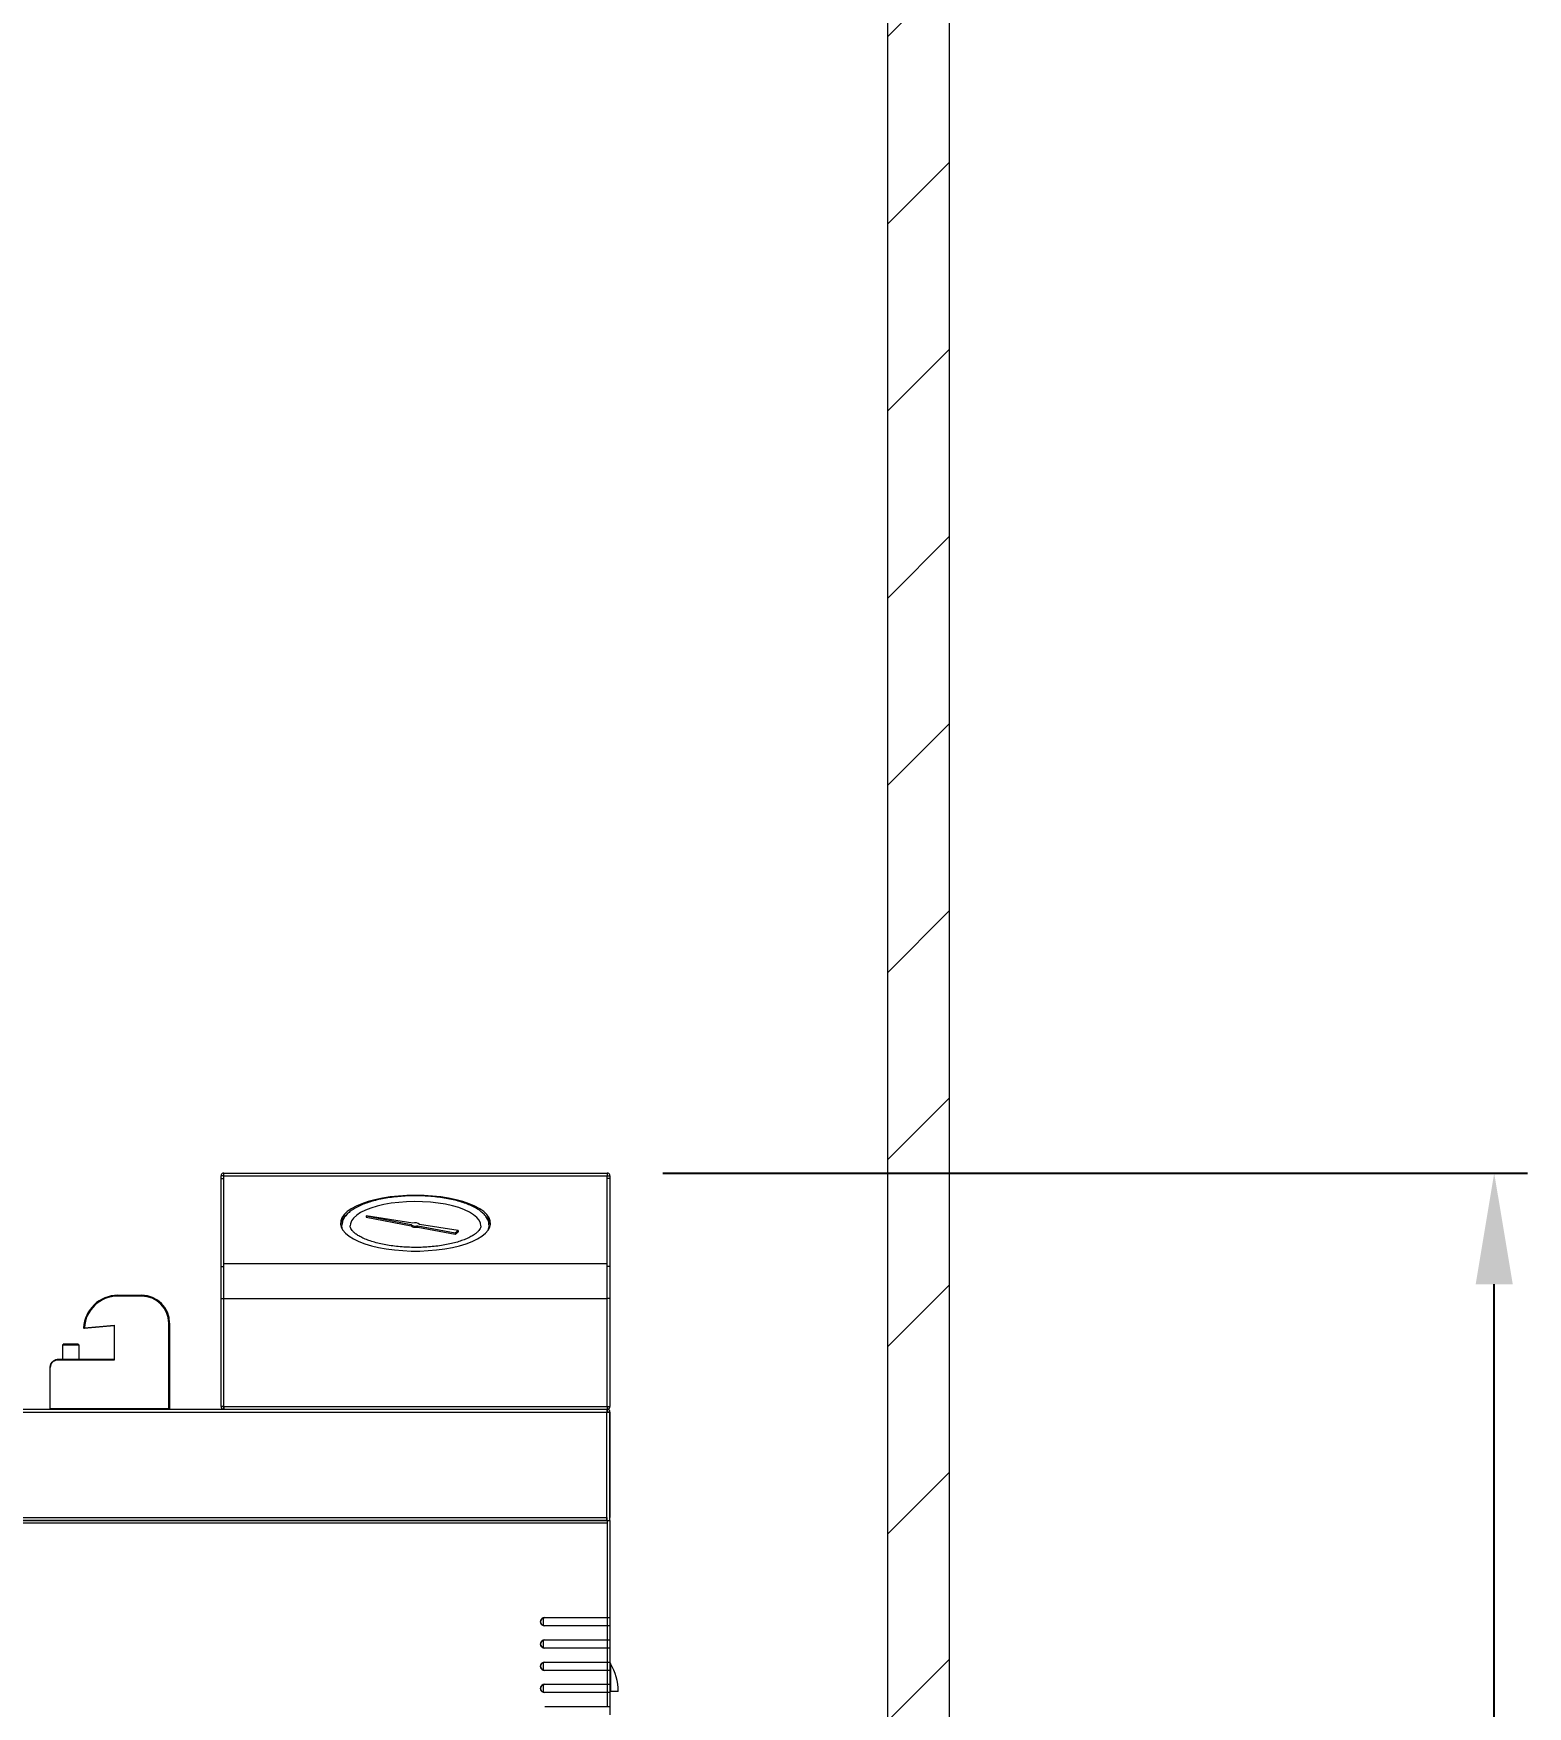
# Model space of a CAD drawing. Header units: millimetres. Extents: x 0 to 5860, y 0 to 4120.
# Drawn here: x 2873 to 3411, y 2038 to 2640 of the extents above; entities that cross this region are included whole.
import ezdxf

# ---------------------------------------------------------------- set-up
doc = ezdxf.new("R2010")
doc.units = ezdxf.units.MM
doc.header["$LTSCALE"] = 0.3
doc.layers.get('0').update_dxf_attribs({"lineweight": 15})
doc.layers.add('D', color=3, linetype='Continuous', lineweight=13)
doc.layers.add('S', color=4, linetype='Continuous', lineweight=15)
doc.styles.add('STU25', font='isocp2.shx')
doc.dimstyles.new('STU25', dxfattribs={"dimscale": 20, "dimtxt": 2.5, "dimasz": 2, "dimexe": 0.6, "dimexo": 1, "dimgap": 1, "dimtad": 1, "dimdsep": 46, "dimtxsty": 'STU25', "dimcen": 2, "dimazin": 2, "dimtfac": 1, "dimtmove": 0, "dimatfit": 3, "dimfxl": 0, "dimtolj": 1, "dimtzin": 0, "dimarcsym": 0})
doc.dimstyles.new('STU25$7', dxfattribs={"dimscale": 20, "dimtxt": 2.5, "dimasz": 2, "dimexe": 1.25, "dimexo": 0.625, "dimgap": 1, "dimtad": 1, "dimdec": 4, "dimdsep": 46, "dimtxsty": 'STU25', "dimcen": 2.5, "dimazin": 2, "dimtfac": 1, "dimtdec": 4, "dimtmove": 0, "dimatfit": 3, "dimfxl": 0, "dimtolj": 1, "dimtzin": 0, "dimarcsym": 0})

# ---------------------------------------------------------------- blocks, each defined once
blk = doc.blocks.new('*D8')
at = {"layer": 'D', "color": 0, "lineweight": -2}
for p, q in [((3099.59, 2229.78), (3410.84, 2229.78)), ((3398.84, 1289.78), (3398.84, 2189.78)), ((3200.6, 1249.78), (3410.84, 1249.78))]:
    blk.add_line(p, q, dxfattribs=at)
at = {"layer": 'D', "color": 0}
for points in [[(3392.17, 2189.78), (3405.51, 2189.78), (3398.84, 2229.78)], [(3392.17, 1289.78), (3405.51, 1289.78), (3398.84, 1249.78)]]:
    blk.add_solid(points, dxfattribs=at)
at = {"layer": 'Defpoints', "color": 0}
for p in [(3079.59, 2229.78), (3398.84, 2229.78), (3180.6, 1249.78)]:
    blk.add_point(p, dxfattribs=at)
at = {"layer": 'D', "color": 0, "insert": (3353.84, 1739.78), "char_height": 50, "attachment_point": 5, "rotation": 90, "style": 'STU25'}
blk.add_mtext('\\A1;980', dxfattribs=at)
blk = doc.blocks.new('FRHYR')
at = {"color": 7, "linetype": 'Continuous', "lineweight": 15}
for p, q in [((2940.6, -2772.21), (2940.6, -2771.23)), ((2941.6, -2771.23), (2940.6, -2771.23)), ((2940.6, -2803.85), (2940.6, -2772.21)), ((2940.6, -2772.21), (2941.6, -2772.21)), ((2941.6, -2802.83), (2941.6, -2771.19)), ((2941.6, -2771.19), (2941.61, -2771.19)), ((2941.61, -2770.22), (3079.59, -2770.22)), ((2941.61, -2771.19), (2941.61, -2770.22)), ((2941.61, -2771.19), (3079.59, -2771.19)), ((3079.59, -2770.22), (3079.59, -2771.19)), ((3079.59, -2771.19), (3079.6, -2771.19)), ((3079.6, -2802.83), (3079.6, -2771.19)), ((3079.6, -2771.23), (3080.6, -2771.23)), ((3080.6, -2772.21), (3079.6, -2772.21)), ((3080.6, -2771.23), (3080.6, -2772.21)), ((3080.6, -2772.21), (3080.6, -2803.85)), ((2992.81, -2785.6), (3009.1, -2788.73)), ((3009.65, -2788.3), (2992.81, -2785.6)), ((2992.81, -2785.6), (2992.81, -2786.06)), ((2992.81, -2786.06), (3009.1, -2789.2)), ((3009.1, -2788.73), (3009.1, -2789.2)), ((3011.47, -2789.19), (3011.47, -2789.65)), ((3011.47, -2789.19), (3024.87, -2791.77)), ((3011.47, -2789.65), (3024.87, -2792.23)), ((3025.95, -2790.92), (3012.1, -2788.7)), ((3024.87, -2791.77), (3025.95, -2790.92)), ((3024.87, -2792.23), (3025.95, -2791.39)), ((3024.87, -2791.77), (3024.87, -2792.23)), ((3025.95, -2790.92), (3025.95, -2791.39)), ((2940.6, -2815.36), (2940.6, -2803.85)), ((2940.6, -2803.85), (2941.6, -2803.85)), ((2941.6, -2802.83), (3079.6, -2802.83)), ((2941.6, -2815.36), (2941.6, -2802.83)), ((3079.6, -2815.36), (3079.6, -2802.83)), ((3080.6, -2803.85), (3079.6, -2803.85)), ((3080.6, -2803.85), (3080.6, -2815.36)), ((2903.5, -2814.22), (2912.1, -2814.22)), ((2903.5, -2814.52), (2903.5, -2814.22)), ((2912.1, -2814.52), (2903.5, -2814.52)), ((2912.1, -2814.52), (2912.1, -2814.22)), ((2940.6, -2854.21), (2940.6, -2815.36)), ((2940.6, -2815.36), (2941.6, -2815.36)), ((2941.6, -2854.21), (2941.6, -2815.36)), ((2941.6, -2815.36), (3079.6, -2815.36)), ((3079.6, -2854.21), (3079.6, -2815.36)), ((3080.6, -2815.36), (3079.6, -2815.36)), ((3080.6, -2815.36), (3080.6, -2854.21)), ((2891.42, -2825.89), (2891.11, -2825.93)), ((2891.37, -2826.2), (2891.11, -2825.93)), ((2902.1, -2825.22), (2891.37, -2826.2)), ((2891.37, -2826.2), (2891.42, -2825.89)), ((2891.42, -2825.89), (2902.1, -2824.92)), ((2902.1, -2824.92), (2902.1, -2837.52)), ((2921.8, -2854.92), (2921.8, -2824.22)), ((2921.8, -2824.22), (2922.1, -2824.22)), ((2922.1, -2824.22), (2922.1, -2854.92)), ((2884.1, -2831.72), (2883.6, -2832.22)), ((2888.19, -2832.22), (2883.6, -2832.22)), ((2883.6, -2832.22), (2883.6, -2837.22)), ((2884.1, -2831.72), (2887.93, -2831.72)), ((2887.93, -2831.72), (2889.1, -2831.72)), ((2889.6, -2832.22), (2888.19, -2832.22)), ((2889.6, -2832.22), (2889.1, -2831.72)), ((2889.6, -2837.22), (2889.6, -2832.22)), ((2879.1, -2854.92), (2879.1, -2840.22)), ((2881.97, -2837.52), (2882.1, -2837.22)), ((2884.1, -2837.52), (2881.97, -2837.52)), ((2882.1, -2837.22), (2884.1, -2837.22)), ((2884.1, -2837.22), (2902.1, -2837.22)), ((2884.1, -2837.52), (2884.1, -2837.22)), ((2902.1, -2837.52), (2884.1, -2837.52)), ((2481.61, -2855.22), (3079.59, -2855.22)), ((2481.68, -2856.23), (3079.52, -2856.23)), ((2879.4, -2855.22), (2879.1, -2854.92)), ((2879.1, -2854.92), (2884.1, -2854.92)), ((2884.1, -2854.92), (2921.8, -2854.92)), ((2884.1, -2854.92), (2884.1, -2855.22)), ((2922.1, -2854.92), (2921.8, -2855.22)), ((2921.8, -2854.92), (2922.1, -2854.92)), ((2921.8, -2854.92), (2921.8, -2855.22)), ((2941.6, -2854.21), (2940.6, -2854.21)), ((2941.6, -2854.21), (3079.6, -2854.21)), ((2941.63, -2854.75), (2941.63, -2855.22)), ((2941.68, -2855.22), (3079.52, -2855.22)), ((3079.52, -2894.21), (3079.52, -2856.23)), ((3079.6, -2856.24), (3079.52, -2856.23)), ((3079.53, -2856.23), (3079.52, -2856.23)), ((3079.59, -2856.22), (3079.53, -2856.23)), ((3079.57, -2854.75), (3079.57, -2855.22)), ((3079.59, -2856.22), (3079.59, -2855.22)), ((3079.6, -2856.23), (3079.59, -2856.22)), ((3079.6, -2854.21), (3080.6, -2854.21)), ((3079.6, -2856.23), (3079.63, -2856.23)), ((3080.6, -2856.23), (3079.63, -2856.23)), ((3080.53, -2856.24), (3080.53, -2894.21)), ((3080.6, -2870.22), (3080.6, -2856.23)), ((3080.53, -2870.22), (3080.6, -2870.22)), ((3080.6, -2894.21), (3080.6, -2870.22)), ((3079.59, -2896.23), (2481.61, -2896.23)), ((2481.68, -2894.21), (3079.52, -2894.21)), ((3079.52, -2895.22), (2481.68, -2895.22)), ((2481.75, -2895.22), (3079.45, -2895.22)), ((3079.52, -2895.22), (3079.52, -2894.21)), ((3079.59, -2895.22), (3079.52, -2895.22)), ((3079.59, -2895.22), (3080.6, -2895.22)), ((3079.59, -2895.22), (3079.59, -2896.23)), ((3079.59, -2896.23), (3079.59, -2930.22)), ((3080.53, -2895.22), (3080.53, -2894.21)), ((3080.6, -2895.22), (3080.6, -2896.23)), ((3080.6, -2896.23), (3080.6, -2930.22)), ((3057.1, -2930.22), (3079.59, -2930.22)), ((3079.59, -2930.22), (3080.6, -2930.22)), ((3080.6, -2930.22), (3080.6, -2933.22)), ((3079.59, -2933.22), (3057.1, -2933.22)), ((3057.1, -2938.22), (3079.59, -2938.22)), ((3080.6, -2933.22), (3079.59, -2933.22)), ((3079.59, -2933.22), (3079.59, -2938.22)), ((3079.59, -2938.22), (3080.6, -2938.22)), ((3080.6, -2933.22), (3080.6, -2938.22)), ((3080.6, -2938.22), (3080.6, -2941.22)), ((3079.59, -2941.22), (3057.1, -2941.22)), ((3080.6, -2941.22), (3079.59, -2941.22)), ((3079.59, -2941.22), (3079.59, -2946.22)), ((3080.6, -2941.22), (3080.6, -2946.22)), ((3057.1, -2946.22), (3079.59, -2946.22)), ((3079.59, -2949.22), (3057.1, -2949.22)), ((3079.59, -2946.22), (3080.6, -2946.22)), ((3080.6, -2949.22), (3079.59, -2949.22)), ((3079.59, -2949.22), (3079.59, -2954.22)), ((3080.6, -2946.22), (3080.6, -2949.22)), ((3080.6, -2949.22), (3080.6, -2954.22)), ((3080.75, -2946.75), (3080.75, -2956.81)), ((3057.1, -2954.22), (3079.59, -2954.22)), ((3079.59, -2954.22), (3080.6, -2954.22)), ((3080.6, -2954.22), (3080.6, -2957.22)), ((3079.59, -2957.22), (3057.1, -2957.22)), ((3057.1, -2962.22), (3079.59, -2962.22)), ((3080.6, -2957.22), (3079.59, -2957.22)), ((3079.59, -2957.22), (3079.59, -2962.22)), ((3079.59, -2962.22), (3080.6, -2962.22)), ((3080.75, -2956.81), (3080.6, -2956.81)), ((3080.6, -2957.22), (3080.6, -2962.22)), ((3080.6, -2962.22), (3080.6, -2965.22)), ((3083.6, -2956.81), (3080.75, -2956.81))]:
    blk.add_line(p, q, dxfattribs=at)
at = {"color": 8, "linetype": 'Continuous', "lineweight": 15}
for p, q in [((2941.61, -2854.41), (2941.61, -2855.22)), ((3079.59, -2854.41), (3079.59, -2855.22)), ((3080.53, -2894.21), (3080.6, -2894.21)), ((3056.61, -2930.32), (3056.61, -2933.12)), ((3056.61, -2938.32), (3056.61, -2941.12)), ((3056.61, -2946.32), (3056.61, -2949.12)), ((3056.61, -2954.32), (3056.61, -2957.12))]:
    blk.add_line(p, q, dxfattribs=at)
at = {"color": 7, "linetype": 'Continuous', "lineweight": 15, "flags": 128}
for points in [[(3010.6, -2778.24), (3007.52, -2778.31), (3004.48, -2778.5), (3001.53, -2778.82), (2998.69, -2779.27), (2996, -2779.83), (2993.51, -2780.51), (2991.24, -2781.28), (2989.22, -2782.15), (2987.48, -2783.09), (2986.04, -2784.1), (2984.92, -2785.17), (2984.14, -2786.28), (2983.7, -2787.41), (2983.61, -2788.56), (2983.88, -2789.7), (2984.49, -2790.82), (2985.44, -2791.91), (2986.72, -2792.95), (2988.31, -2793.93), (2990.2, -2794.84), (2992.34, -2795.66), (2994.73, -2796.38), (2997.32, -2797), (3000.09, -2797.51), (3002.99, -2797.89), (3006, -2798.15), (3009.06, -2798.28), (3012.14, -2798.28), (3015.2, -2798.15), (3018.21, -2797.89), (3021.11, -2797.51), (3023.88, -2797), (3026.47, -2796.38), (3028.86, -2795.66), (3031.01, -2794.84), (3032.89, -2793.93), (3034.48, -2792.95), (3035.76, -2791.91), (3036.71, -2790.82), (3037.33, -2789.7), (3037.59, -2788.56), (3037.5, -2787.41), (3037.06, -2786.28), (3036.28, -2785.17), (3035.16, -2784.1), (3033.72, -2783.09), (3031.98, -2782.15), (3029.96, -2781.28), (3027.69, -2780.51), (3025.2, -2779.83), (3022.51, -2779.27), (3019.67, -2778.82), (3016.72, -2778.5), (3013.68, -2778.31), (3010.6, -2778.24)], [(3034.1, -2789.22), (3033.97, -2788.28), (3033.49, -2787.22), (3032.66, -2786.19), (3031.5, -2785.2), (3030.02, -2784.28), (3028.24, -2783.43), (3026.2, -2782.67), (3023.92, -2782.01), (3021.44, -2781.45), (3018.8, -2781.02), (3016.03, -2780.71), (3013.18, -2780.52), (3010.29, -2780.47), (3007.4, -2780.55), (3004.56, -2780.76), (3001.82, -2781.1), (2999.21, -2781.56), (2996.77, -2782.14), (2994.54, -2782.83), (2992.55, -2783.61), (2990.84, -2784.47), (2989.43, -2785.41), (2988.33, -2786.41), (2987.58, -2787.44), (2987.17, -2788.51), (2987.1, -2789.24)], [(2984.42, -2790.72), (2984.23, -2790.17), (2984.1, -2789.03)], [(3009.1, -2788.73), (3009.16, -2788.88), (3009.32, -2789.02), (3009.58, -2789.14), (3009.91, -2789.23), (3010.3, -2789.28), (3010.7, -2789.29), (3011.1, -2789.26), (3011.47, -2789.19)], [(3009.1, -2789.2), (3009.16, -2789.35), (3009.32, -2789.49), (3009.58, -2789.6), (3009.91, -2789.69), (3010.3, -2789.74), (3010.7, -2789.75), (3011.1, -2789.72), (3011.47, -2789.65)], [(3080.53, -2894.59), (3080.58, -2894.41), (3080.6, -2894.21)]]:
    blk.add_lwpolyline(points, dxfattribs=at)
at = {"color": 7, "linetype": 'Continuous', "lineweight": 15}
for centre, radius, start, end in [((2989.39, -2789.9), 5.88, 128.79447, 168.6025), ((3032.48, -2789.58), 5.16, 9.48852, 44.82925), ((3010.56, -2790.45), 2.33, 48.80316, 112.93585), ((3033.19, -2789.17), 3.91, 336.69198, 0.16489), ((2903.49, -2826.62), 12.4, 89.97018, 176.78149), ((2903.49, -2826.62), 12.1, 89.97018, 176.54157), ((2912.1, -2824.22), 10, 0, 90), ((2912.1, -2824.22), 9.7, 0, 90), ((2941.61, -2854.21), 1.01, 180, 270), ((3079.59, -2854.21), 1.01, 270, 0), ((3057.1, -2931.72), 1.5, 90, 270), ((3057.1, -2939.72), 1.5, 90, 270), ((3057.1, -2947.72), 1.5, 90, 270), ((3081.6, -2946.22), 1, 180, 211.78871), ((3064.6, -2956.76), 19, 359.84078, 31.78871), ((3057.1, -2955.72), 1.5, 90, 270)]:
    blk.add_arc(centre, radius, start, end, dxfattribs=at)
for points, knots in [([(2941.61, -2770.22), (2941.48, -2770.24), (2941.21, -2770.27), (2940.88, -2770.5), (2940.65, -2770.84), (2940.62, -2771.1), (2940.6, -2771.23)], [0, 0, 0, 0, 0.250006, 0.500005, 0.749987, 1, 1, 1, 1]), ([(3080.6, -2771.23), (3080.59, -2771.1), (3080.55, -2770.84), (3080.32, -2770.5), (3079.99, -2770.27), (3079.72, -2770.24), (3079.59, -2770.22)], [0, 0, 0, 0, 0.250025, 0.500038, 0.750018, 1, 1, 1, 1]), ([(3037.07, -2789.15), (3037.06, -2788.85), (3037.05, -2788.13), (3036.66, -2787.03), (3035.99, -2785.88), (3035.02, -2784.77), (3033.75, -2783.72), (3032.19, -2782.73), (3030.35, -2781.82), (3028.28, -2781.01), (3026.01, -2780.3), (3023.56, -2779.7), (3020.97, -2779.21), (3018.26, -2778.83), (3015.47, -2778.57), (3012.61, -2778.42), (3009.74, -2778.4), (3006.88, -2778.49), (3004.06, -2778.71), (3001.31, -2779.04), (2998.68, -2779.48), (2996.18, -2780.04), (2993.85, -2780.7), (2991.7, -2781.46), (2989.77, -2782.33), (2988.07, -2783.29), (2986.63, -2784.36), (2985.51, -2785.49), (2984.72, -2786.65), (2984.24, -2787.8), (2984.15, -2788.59), (2984.11, -2788.97)], [0, 0, 0, 0, 0.022374, 0.053404, 0.085115, 0.118515, 0.153724, 0.190026, 0.226563, 0.262905, 0.299012, 0.334919, 0.370676, 0.406324, 0.441899, 0.477428, 0.512932, 0.548435, 0.583951, 0.6195, 0.655105, 0.690795, 0.726606, 0.762585, 0.798787, 0.835272, 0.87207, 0.908994, 0.941287, 0.971865, 1, 1, 1, 1]), ([(3034.07, -2789.39), (3034.07, -2789.45), (3034.07, -2789.71), (3033.87, -2790.2), (3033.41, -2790.93), (3032.65, -2791.72), (3031.58, -2792.52), (3030.23, -2793.31), (3028.61, -2794.05), (3026.75, -2794.73), (3024.66, -2795.35), (3022.37, -2795.88), (3019.92, -2796.32), (3017.33, -2796.65), (3014.65, -2796.88), (3011.92, -2796.99), (3009.16, -2796.99), (3006.42, -2796.87), (3003.74, -2796.64), (3001.16, -2796.3), (2998.7, -2795.85), (2996.41, -2795.31), (2994.31, -2794.69), (2992.45, -2793.99), (2990.84, -2793.24), (2989.51, -2792.45), (2988.48, -2791.65), (2987.74, -2790.87), (2987.3, -2790.15), (2987.12, -2789.62), (2987.11, -2789.32), (2987.11, -2789.22)], [0, 0, 0, 0, 0.010802, 0.04733, 0.081302, 0.117445, 0.152679, 0.187866, 0.223287, 0.259018, 0.295028, 0.331259, 0.367657, 0.404175, 0.440778, 0.477434, 0.514117, 0.550806, 0.58747, 0.624086, 0.660627, 0.697059, 0.733341, 0.769422, 0.805239, 0.840734, 0.87588, 0.910788, 0.945788, 0.981887, 1, 1, 1, 1]), ([(2879.1, -2840.22), (2879.15, -2839.83), (2879.22, -2839.14), (2879.82, -2838.18), (2880.58, -2837.57), (2881.44, -2837.27), (2881.89, -2837.24), (2882.1, -2837.22)], [0, 0, 0, 0, 0.288706, 0.494238, 0.769078, 0.889556, 1, 1, 1, 1]), ([(2881.97, -2837.52), (2881.77, -2837.54), (2881.34, -2837.57), (2880.52, -2837.84), (2879.79, -2838.38), (2879.22, -2839.26), (2879.14, -2839.87), (2879.1, -2840.22)], [0, 0, 0, 0, 0.10838, 0.227195, 0.503294, 0.705547, 1, 1, 1, 1]), ([(2941.68, -2855.22), (2941.67, -2855.21), (2941.66, -2855.18), (2941.64, -2854.95), (2941.62, -2854.61), (2941.61, -2854.35), (2941.6, -2854.21)], [0, 0, 0, 0, 0.249998, 0.5, 0.75002, 1, 1, 1, 1]), ([(3079.6, -2854.21), (3079.59, -2854.35), (3079.58, -2854.61), (3079.56, -2854.95), (3079.54, -2855.18), (3079.53, -2855.21), (3079.52, -2855.22)], [0, 0, 0, 0, 0.249978, 0.499998, 0.749998, 1, 1, 1, 1]), ([(3079.52, -2856.23), (3079.65, -2856.24), (3079.92, -2856.24), (3080.25, -2856.24), (3080.48, -2856.24), (3080.51, -2856.24), (3080.53, -2856.24)], [0, 0, 0, 0, 0.250045, 0.499995, 0.750009, 1, 1, 1, 1]), ([(3079.59, -2855.22), (3079.59, -2855.24), (3079.58, -2855.27), (3079.56, -2855.5), (3079.54, -2855.84), (3079.53, -2856.1), (3079.53, -2856.23)], [0, 0, 0, 0, 0.249999, 0.499997, 0.749984, 1, 1, 1, 1]), ([(3080.6, -2856.23), (3080.59, -2856.1), (3080.55, -2855.84), (3080.32, -2855.5), (3079.99, -2855.27), (3079.72, -2855.24), (3079.59, -2855.22)], [0, 0, 0, 0, 0.250028, 0.500045, 0.750009, 1, 1, 1, 1]), ([(3079.52, -2894.21), (3079.51, -2894.35), (3079.5, -2894.61), (3079.48, -2894.95), (3079.47, -2895.18), (3079.45, -2895.21), (3079.45, -2895.22)], [0, 0, 0, 0, 0.24998, 0.499972, 0.749999, 1, 1, 1, 1]), ([(3079.52, -2895.22), (3079.53, -2895.24), (3079.54, -2895.27), (3079.56, -2895.5), (3079.57, -2895.84), (3079.58, -2896.1), (3079.59, -2896.23)], [0, 0, 0, 0, 0.249989, 0.500004, 0.749987, 1, 1, 1, 1]), ([(3057.12, -2933.22), (3057, -2933.22), (3056.7, -2933.19), (3056.33, -2933.02), (3055.99, -2932.74), (3055.73, -2932.37), (3055.6, -2931.87), (3055.64, -2931.36), (3055.84, -2930.89), (3056.19, -2930.52), (3056.63, -2930.27), (3056.96, -2930.24), (3057.12, -2930.22)], [0, 0, 0, 0, 0.0797566, 0.1872452, 0.2546341, 0.3619073, 0.4691807, 0.5764222, 0.6836296, 0.7908856, 0.8982115, 1, 1, 1, 1]), ([(3079.6, -2930.22), (3079.6, -2930.23), (3079.6, -2930.24), (3079.6, -2930.36), (3079.6, -2930.66), (3079.6, -2931.09), (3079.6, -2931.58), (3079.6, -2932.09), (3079.6, -2932.56), (3079.6, -2932.94), (3079.6, -2933.18), (3079.6, -2933.21), (3079.6, -2933.22)], [0, 0, 0, 0, 0.040749, 0.148259, 0.255743, 0.363137, 0.470457, 0.577701, 0.684939, 0.792207, 0.899556, 1, 1, 1, 1]), ([(3057.12, -2941.22), (3057, -2941.22), (3056.7, -2941.19), (3056.33, -2941.02), (3055.99, -2940.74), (3055.73, -2940.37), (3055.6, -2939.87), (3055.64, -2939.36), (3055.84, -2938.89), (3056.19, -2938.52), (3056.63, -2938.27), (3056.96, -2938.24), (3057.12, -2938.22)], [0, 0, 0, 0, 0.079755, 0.187244, 0.254642, 0.361905, 0.469179, 0.576421, 0.683628, 0.790885, 0.898211, 1, 1, 1, 1]), ([(3079.6, -2938.22), (3079.6, -2938.23), (3079.6, -2938.24), (3079.6, -2938.36), (3079.6, -2938.66), (3079.6, -2939.09), (3079.6, -2939.58), (3079.6, -2940.09), (3079.6, -2940.56), (3079.6, -2940.94), (3079.6, -2941.18), (3079.6, -2941.21), (3079.6, -2941.22)], [0, 0, 0, 0, 0.040749, 0.148259, 0.255735, 0.36314, 0.47046, 0.577703, 0.684942, 0.792209, 0.899558, 1, 1, 1, 1]), ([(3057.12, -2949.22), (3057, -2949.22), (3056.7, -2949.19), (3056.33, -2949.02), (3055.99, -2948.74), (3055.73, -2948.37), (3055.6, -2947.87), (3055.64, -2947.36), (3055.84, -2946.89), (3056.19, -2946.52), (3056.63, -2946.27), (3056.96, -2946.24), (3057.12, -2946.22)], [0, 0, 0, 0, 0.079757, 0.18724, 0.254637, 0.3619, 0.469186, 0.576415, 0.683622, 0.790887, 0.898213, 1, 1, 1, 1]), ([(3079.6, -2946.22), (3079.6, -2946.23), (3079.6, -2946.24), (3079.6, -2946.36), (3079.6, -2946.66), (3079.6, -2947.09), (3079.6, -2947.58), (3079.6, -2948.09), (3079.6, -2948.56), (3079.6, -2948.94), (3079.6, -2949.18), (3079.6, -2949.21), (3079.6, -2949.22)], [0, 0, 0, 0, 0.040749, 0.148259, 0.255735, 0.36314, 0.470447, 0.577703, 0.684942, 0.792209, 0.899558, 1, 1, 1, 1]), ([(3057.12, -2957.22), (3057, -2957.22), (3056.7, -2957.19), (3056.33, -2957.02), (3055.99, -2956.74), (3055.73, -2956.37), (3055.6, -2955.87), (3055.64, -2955.36), (3055.84, -2954.89), (3056.19, -2954.52), (3056.63, -2954.27), (3056.96, -2954.24), (3057.12, -2954.22)], [0, 0, 0, 0, 0.079757, 0.187245, 0.254634, 0.361897, 0.469182, 0.576411, 0.68363, 0.790886, 0.898212, 1, 1, 1, 1]), ([(3079.6, -2954.22), (3079.6, -2954.23), (3079.6, -2954.24), (3079.6, -2954.36), (3079.6, -2954.66), (3079.6, -2955.09), (3079.6, -2955.58), (3079.6, -2956.09), (3079.6, -2956.56), (3079.6, -2956.94), (3079.6, -2957.18), (3079.6, -2957.21), (3079.6, -2957.22)], [0, 0, 0, 0, 0.040749, 0.148259, 0.255742, 0.363147, 0.470454, 0.57771, 0.684937, 0.792213, 0.899556, 1, 1, 1, 1])]:
    blk.add_open_spline(points, degree=3, knots=knots, dxfattribs=at)

msp = doc.modelspace()

# ---------------------------------------------------------------- hatches: boundary and pattern name
at = {"layer": 'D'}
h = msp.add_hatch(dxfattribs=at)
h.set_pattern_fill('ANSI31', color=2, scale=15, style=0)
h.set_pattern_definition([(45, (-177.22, 4265), (-33.67596, 33.67596), [])])
h.paths.add_polyline_path([(3202.82, 1227.553), (3202.82, 2822.992), (2258.378, 2822.992), (2258.378, 1227.553)])
h.paths.add_polyline_path([(3180.598, 1249.775), (3180.598, 2800.772), (2280.6, 2800.772), (2280.6, 1249.775)], flags=16)

# ---------------------------------------------------------------- linework, layer by layer
at = {"layer": 'S', "linetype": 'Continuous'}
for p, q in [((3202.82, 1227.553), (3202.82, 2822.992)), ((3180.598, 1249.775), (3180.598, 2800.772))]:
    msp.add_line(p, q, dxfattribs=at)

# ---------------------------------------------------------------- block references
at = {"layer": 'D', "color": 2}
msp.add_blockref('FRHYR', (0, 5000), dxfattribs=at)

# ---------------------------------------------------------------- dimensions: what is measured, and where the dimension line sits
at = {"layer": 'D'}
dim = msp.add_linear_dim(base=(3398.839, 2229.775), p1=(3180.598, 1249.775), p2=(3079.59, 2229.775), angle=90, dimstyle='STU25', dxfattribs=at)
dim.commit()
dim.dimension.update_dxf_attribs({"geometry": '*D8', "text_midpoint": (3353.839, 1739.775)})

# ---------------------------------------------------------------- leaders
msp.add_leader([(2686.674, 2578.709), (2761.046, 2685.349), (3157.805, 2685.955)], dimstyle='STU25$7', override={"dimgap": 1, "dimtad": 0}, dxfattribs=at)

doc.saveas('drawing.dxf')
